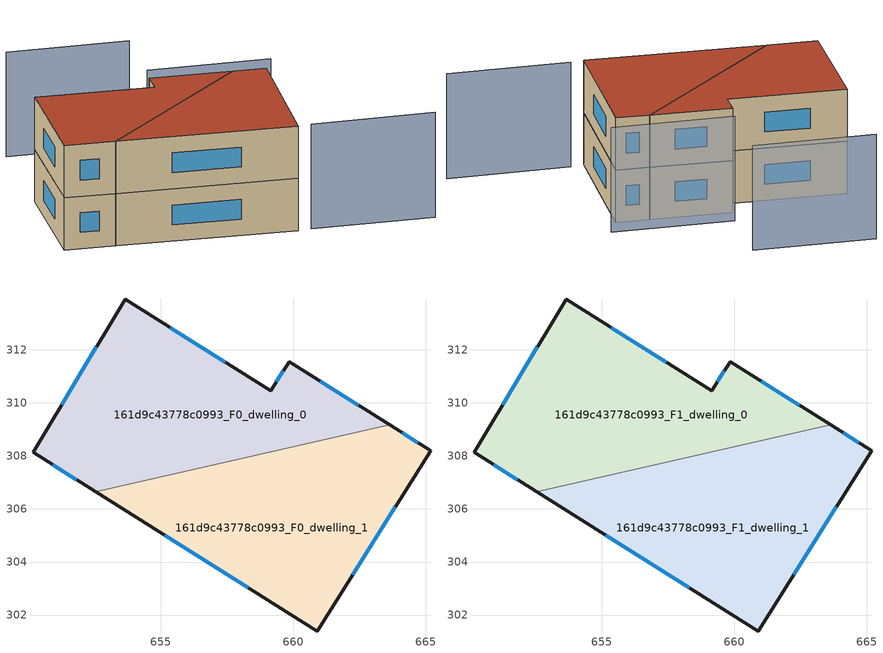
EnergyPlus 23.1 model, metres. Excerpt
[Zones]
161d9c43778c0993_F0_dwelling_0
 floor ground (EU_floor_Construction): 659.84,311.56 663.64,309.17 652.56,306.65 650.2,308.13 653.66,313.92 659.16,310.46 z0
 wall outside (EU_wall_Construction): 663.64,309.17 659.84,311.56 659.16,310.46 653.66,313.92 650.2,308.13 652.56,306.65 z0:3
 wall to 161d9c43778c0993_F0_dwelling_1 (EU_wall_Construction): 652.56,306.65 663.63,309.17 z0:3
 window (EU_Window_Construction): 650.94,307.67 651.83,307.11 / 652.59,312.11 651.28,309.93 / 657.44,311.54 655.38,312.84 / 659.63,311.22 659.37,310.8 / 662.45,309.92 661.02,310.81 z0.93:2.07
161d9c43778c0993_F0_dwelling_1
 floor ground (EU_floor_Construction): 665.18,308.2 660.91,301.4 652.56,306.65 663.64,309.17 z0
 wall outside (EU_wall_Construction): 652.56,306.65 660.91,301.4 665.18,308.2 663.64,309.17 z0:3
 window (EU_Window_Construction): 664.7,308.5 664.12,308.87 / 662.24,303.52 663.85,306.08 / 655.16,305.01 658.31,303.04 z0.93:2.07
161d9c43778c0993_F1_dwelling_0
 floor to 161d9c43778c0993_F0_dwelling_0 (EU_floor_Construction): 659.84,311.56 663.63,309.17 652.56,306.65 650.2,308.13 653.66,313.92 659.16,310.46 z3
 wall outside (EU_wall_Construction): 663.64,309.17 659.84,311.56 659.16,310.46 653.66,313.92 650.2,308.13 652.56,306.65 z3:6
 wall to 161d9c43778c0993_F1_dwelling_1 (EU_wall_Construction): 652.56,306.65 663.63,309.17 z3:6
 window (EU_Window_Construction): 650.94,307.67 651.83,307.11 / 652.59,312.11 651.28,309.93 / 657.44,311.54 655.38,312.84 / 659.63,311.22 659.37,310.8 / 662.45,309.92 661.02,310.81 z3.93:5.07
 roof outside (EU_roof_Construction): 663.64,309.17 659.84,311.56 659.16,310.46 653.66,313.92 650.2,308.13 652.56,306.65 z6
161d9c43778c0993_F1_dwelling_1
 floor to 161d9c43778c0993_F0_dwelling_1 (EU_floor_Construction): 665.18,308.2 660.91,301.4 652.56,306.65 663.63,309.17 z3
 wall outside (EU_wall_Construction): 652.56,306.65 660.91,301.4 665.18,308.2 663.64,309.17 z3:6
 window (EU_Window_Construction): 664.7,308.5 664.12,308.87 / 662.24,303.52 663.85,306.08 / 655.16,305.01 658.31,303.04 z3.93:5.07
 roof outside (EU_roof_Construction): 660.91,301.4 665.18,308.2 663.64,309.17 652.56,306.65 z6
shading: 667.39,297.67 661.61,301.1 / 666.3,308.99 660.52,312.43 / 662.61,315.93 656.86,319.36 z0:6
[Building]
EU S2 Campaign: North Axis=0; Terrain=City; Solar Distribution=FullExterior
[Site:Location]
Montreal-Trudeau.Intl.AP: Latitude=45.4667; Longitude=-73.75; Time Zone=-5; Elevation=36
[SizingPeriod:WeatherFileDays]
AnnualSizingPeriod: Begin Month=1; Begin Day of Month=1; End Month=12; End Day of Month=31; Day of Week for Start Day=Monday; Use Weather File Daylight Saving Period=No; Use Weather File Rain and Snow Indicators=No
[MATERIAL]
EU_InternalMass_Material: Roughness=MediumRough; Thickness=0.1; Conductivity=1; Density=1800; Specific Heat=900; Thermal Absorptance=0.9; Solar Absorptance=0.7; Visible Absorptance=0.7
[MATERIAL:NOMASS] Roughness=MediumRough; Thermal Absorptance=0.9; Solar Absorptance=0.7; Visible Absorptance=0.7
Name | Thermal Resistance
EU_wall_NoMass; EU_floor_NoMass | 1.36485
EU_roof_NoMass | 2.55992
[WINDOWMATERIAL:SIMPLEGLAZINGSYSTEM]
EU_Window_SimpleGlazing: UFactor=3.92339; Solar Heat Gain Coefficient=0.8; Visible Transmittance=0.8
[CONSTRUCTION]
EU_wall_Construction: EU_wall_NoMass
EU_roof_Construction: EU_roof_NoMass
EU_floor_Construction: EU_floor_NoMass
EU_Window_Construction: EU_Window_SimpleGlazing
EU_InternalMass_Construction: EU_InternalMass_Material
[ZONE] Type=1; Multiplier=1; Ceiling Height=autocalculate; Floor Area=autocalculate; Part of Total Floor Area=Yes
Name | Volume
161d9c43778c0993_F0_dwelling_0 | 140.794
161d9c43778c0993_F1_dwelling_0 | 140.796
161d9c43778c0993_F0_dwelling_1; 161d9c43778c0993_F1_dwelling_1 | 140.828
[INTERNALMASS] Construction=EU_InternalMass_Construction
Name | Zone or ZoneList | Surface Area
161d9c43778c0993_F0_dwelling_0_EU_InternalMass | 161d9c43778c0993_F0_dwelling_0 | 46.9316
161d9c43778c0993_F0_dwelling_1_EU_InternalMass | 161d9c43778c0993_F0_dwelling_1 | 46.9429
161d9c43778c0993_F1_dwelling_0_EU_InternalMass | 161d9c43778c0993_F1_dwelling_0 | 46.9316
161d9c43778c0993_F1_dwelling_1_EU_InternalMass | 161d9c43778c0993_F1_dwelling_1 | 46.9429
[OTHEREQUIPMENT] Fuel Type=Electricity; Design Level Calculation Method=Watts/Area; Power per Zone Floor Area=1; Fraction Latent=0; Fraction Radiant=0; Fraction Lost=0; Carbon Dioxide Generation Rate=0; EndUse Subcategory=EU_Step8_InternalGains
Name | Zone or ZoneList or Space or SpaceList | Schedule
EU_Step8_InternalGain_161d9c43778c0993_F0_dwelling_0_f000 | 161d9c43778c0993_F0_dwelling_0 | EU_Step8_GainSchedule_161d9c43778c0993_F0_dwelling_0_f000
EU_Step8_InternalGain_161d9c43778c0993_F0_dwelling_1_f000 | 161d9c43778c0993_F0_dwelling_1 | EU_Step8_GainSchedule_161d9c43778c0993_F0_dwelling_1_f000
EU_Step8_InternalGain_161d9c43778c0993_F1_dwelling_0_f000 | 161d9c43778c0993_F1_dwelling_0 | EU_Step8_GainSchedule_161d9c43778c0993_F1_dwelling_0_f000
EU_Step8_InternalGain_161d9c43778c0993_F1_dwelling_1_f000 | 161d9c43778c0993_F1_dwelling_1 | EU_Step8_GainSchedule_161d9c43778c0993_F1_dwelling_1_f000
[ZONEVENTILATION:DESIGNFLOWRATE] Schedule=EU_AlwaysOn; Design Flow Rate Calculation Method=AirChanges/Hour; Air Changes per Hour=0.860309; Ventilation Type=Natural; Fan Pressure Rise=0; Fan Total Efficiency=1; Constant Term Coefficient=1; Temperature Term Coefficient=0; Velocity Term Coefficient=0; Velocity Squared Term Coefficient=0; Minimum Indoor Temperature=-100; Maximum Indoor Temperature=100; Delta Temperature=-100; Minimum Outdoor Temperature=-100; Maximum Outdoor Temperature=100; Maximum Wind Speed=40
Name | Zone or ZoneList or Space or SpaceList
EU_ConstantAir_161d9c43778c0993_F0_dwelling_0 | 161d9c43778c0993_F0_dwelling_0
EU_ConstantAir_161d9c43778c0993_F0_dwelling_1 | 161d9c43778c0993_F0_dwelling_1
EU_ConstantAir_161d9c43778c0993_F1_dwelling_0 | 161d9c43778c0993_F1_dwelling_0
EU_ConstantAir_161d9c43778c0993_F1_dwelling_1 | 161d9c43778c0993_F1_dwelling_1
[HVACTEMPLATE:THERMOSTAT] Constant Heating Setpoint=20; Constant Cooling Setpoint=50
EU_HeatOnly_161d9c43778c0993_F0_dwelling_0; EU_HeatOnly_161d9c43778c0993_F0_dwelling_1; EU_HeatOnly_161d9c43778c0993_F1_dwelling_0; EU_HeatOnly_161d9c43778c0993_F1_dwelling_1
[HVACTEMPLATE:ZONE:IDEALLOADSAIRSYSTEM] System Availability Schedule=EU_AlwaysOn; Maximum Heating Supply Air Temperature=50; Minimum Cooling Supply Air Temperature=13; Maximum Heating Supply Air Humidity Ratio=0.0156; Minimum Cooling Supply Air Humidity Ratio=0.0077; Heating Limit=NoLimit; Cooling Limit=NoLimit; Heating Availability Schedule=EU_AlwaysOn; Cooling Availability Schedule=EU_CoolingOff; Dehumidification Control Type=ConstantSensibleHeatRatio; Cooling Sensible Heat Ratio=0.7; Dehumidification Setpoint=60; Humidification Control Type=None; Humidification Setpoint=30; Outdoor Air Method=None; Outdoor Air Flow Rate per Person=0.00944; Outdoor Air Flow Rate per Zone Floor Area=0; Outdoor Air Flow Rate per Zone=0; Demand Controlled Ventilation Type=None; Outdoor Air Economizer Type=NoEconomizer; Heat Recovery Type=None; Sensible Heat Recovery Effectiveness=0.7; Latent Heat Recovery Effectiveness=0.65
Name | Template Thermostat
161d9c43778c0993_F0_dwelling_0 | EU_HeatOnly_161d9c43778c0993_F0_dwelling_0
161d9c43778c0993_F0_dwelling_1 | EU_HeatOnly_161d9c43778c0993_F0_dwelling_1
161d9c43778c0993_F1_dwelling_0 | EU_HeatOnly_161d9c43778c0993_F1_dwelling_0
161d9c43778c0993_F1_dwelling_1 | EU_HeatOnly_161d9c43778c0993_F1_dwelling_1
[SIZING:ZONE] Zone Cooling Design Supply Air Temperature Input Method=SupplyAirTemperature; Zone Cooling Design Supply Air Temperature=13; Zone Heating Design Supply Air Temperature Input Method=SupplyAirTemperature; Zone Heating Design Supply Air Temperature=50; Zone Cooling Design Supply Air Humidity Ratio=0.008; Zone Heating Design Supply Air Humidity Ratio=0.008; Cooling Design Air Flow Method=DesignDay; Cooling Design Air Flow Rate=0; Cooling Minimum Air Flow per Zone Floor Area=0.000762; Cooling Minimum Air Flow=0; Cooling Minimum Air Flow Fraction=0.2; Heating Design Air Flow Method=DesignDay; Heating Design Air Flow Rate=0; Heating Maximum Air Flow per Zone Floor Area=0.002032; Heating Maximum Air Flow=0.141576; Heating Maximum Air Flow Fraction=0.3; Account for Dedicated Outdoor Air System=No; Dedicated Outdoor Air System Control Strategy=NeutralSupplyAir; Dedicated Outdoor Air Low Setpoint Temperature for Design=autosize; Dedicated Outdoor Air High Setpoint Temperature for Design=autosize; Zone Load Sizing Method=Sensible Load Only No Latent Load; Zone Latent Cooling Design Supply Air Humidity Ratio Input Method=HumidityRatioDifference; Zone Cooling Design Supply Air Humidity Ratio Difference=0.005; Zone Latent Heating Design Supply Air Humidity Ratio Input Method=HumidityRatioDifference; Zone Humidification Design Supply Air Humidity Ratio Difference=0.005
161d9c43778c0993_F0_dwelling_0; 161d9c43778c0993_F0_dwelling_1; 161d9c43778c0993_F1_dwelling_0; 161d9c43778c0993_F1_dwelling_1
[SCHEDULE:CONSTANT]
Name | Hourly Value
EU_AlwaysOn | 1
EU_CoolingOff | 0
[SCHEDULE:FILE] Column Number=1; Rows to Skip at Top=0; Number of Hours of Data=8760; Column Separator=Comma; Interpolate to Timestep=No; Minutes per Item=60; Adjust Schedule for Daylight Savings=Yes
Name | File
EU_Step8_GainSchedule_161d9c43778c0993_F0_dwelling_0_f000 | ../../schedules/161d9c43778c0993/161d9c43778c0993_F0_dwelling_0_f000_gain.csv
EU_Step8_GainSchedule_161d9c43778c0993_F0_dwelling_1_f000 | ../../schedules/161d9c43778c0993/161d9c43778c0993_F0_dwelling_1_f000_gain.csv
EU_Step8_GainSchedule_161d9c43778c0993_F1_dwelling_0_f000 | ../../schedules/161d9c43778c0993/161d9c43778c0993_F1_dwelling_0_f000_gain.csv
EU_Step8_GainSchedule_161d9c43778c0993_F1_dwelling_1_f000 | ../../schedules/161d9c43778c0993/161d9c43778c0993_F1_dwelling_1_f000_gain.csv
